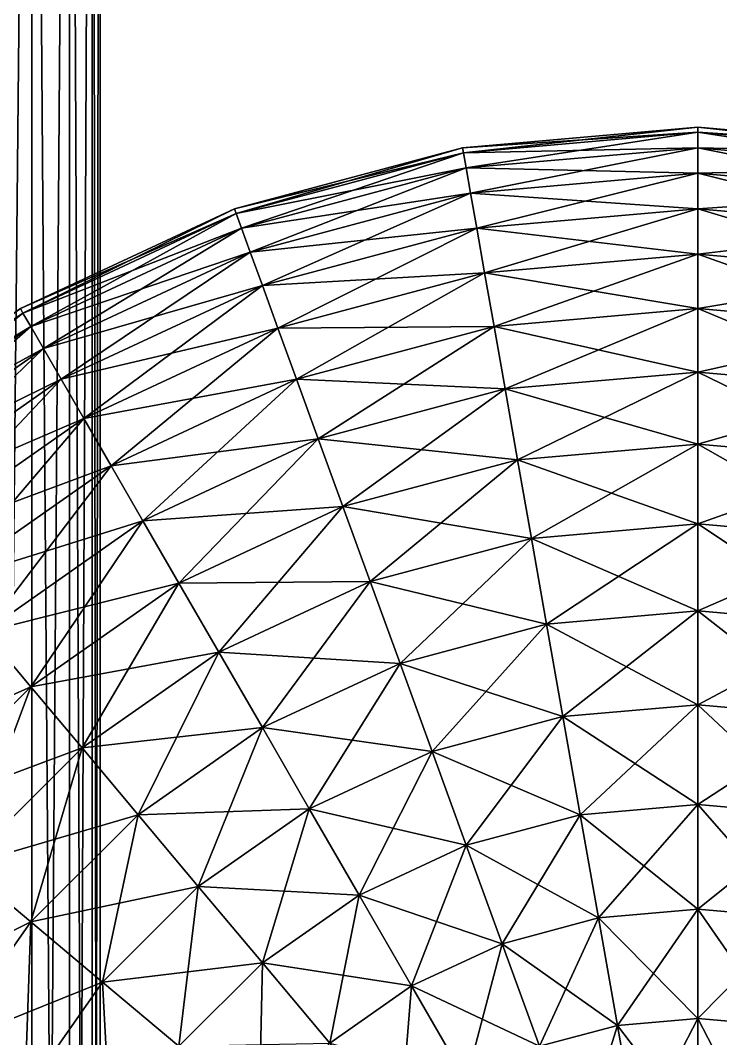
# Model space of a CAD drawing. Header units: metres. Extents: x -2 to 2, y -1.21 to 5.7.
# Drawn here: x -0.8375 to -0.6308, y 2.9678 to 3.2685 of the extents above; entities that cross this region are included whole.
import ezdxf

# ---------------------------------------------------------------- set-up
doc = ezdxf.new("R2010")
doc.units = ezdxf.units.M

msp = doc.modelspace()

# ---------------------------------------------------------------- linework, layer by layer
at = {"layer": 'Cylinder 13'}
for points in [[(-0.8341, 2.15278, 0.97473), (-0.84909, 3.65277, 0.95332), (-0.84909, 2.15278, 0.95331)], [(-0.8341, 2.15278, 0.97473), (-0.8341, 3.65277, 0.97473), (-0.84909, 3.65277, 0.95332)], [(-0.84909, 2.15278, 1.14615), (-0.8341, 3.65277, 1.12473), (-0.8341, 2.15278, 1.12473)], [(-0.84909, 2.15278, 1.14615), (-0.84909, 3.65277, 1.14615), (-0.8341, 3.65277, 1.12473)], [(-0.82305, 2.15278, 0.99843), (-0.8341, 3.65277, 0.97473), (-0.8341, 2.15278, 0.97473)], [(-0.82305, 2.15278, 0.99843), (-0.82305, 3.65277, 0.99843), (-0.8341, 3.65277, 0.97473)], [(-0.8341, 2.15278, 1.12473), (-0.82305, 3.65277, 1.10104), (-0.82305, 2.15278, 1.10104)], [(-0.8341, 2.15278, 1.12473), (-0.8341, 3.65277, 1.12473), (-0.82305, 3.65277, 1.10104)], [(-0.81628, 2.15278, 1.02369), (-0.82305, 3.65277, 0.99843), (-0.82305, 2.15278, 0.99843)], [(-0.81628, 2.15278, 1.02369), (-0.81628, 3.65277, 1.02369), (-0.82305, 3.65277, 0.99843)], [(-0.82305, 2.15278, 1.10104), (-0.81628, 3.65277, 1.07578), (-0.81628, 2.15278, 1.07578)], [(-0.82305, 2.15278, 1.10104), (-0.82305, 3.65277, 1.10104), (-0.81628, 3.65277, 1.07578)], [(-0.814, 2.15278, 1.04973), (-0.81628, 3.65277, 1.02369), (-0.81628, 2.15278, 1.02369)], [(-0.814, 2.15278, 1.04973), (-0.814, 3.65277, 1.04973), (-0.81628, 3.65277, 1.02369)], [(-0.81628, 2.15278, 1.07578), (-0.814, 3.65277, 1.04973), (-0.814, 2.15278, 1.04973)], [(-0.81628, 2.15278, 1.07578), (-0.81628, 3.65277, 1.07578), (-0.814, 3.65277, 1.04973)]]:
    msp.add_3dface(points, dxfattribs=at)
at = {"layer": 'Sphere'}
for points in [[(-0.7067, 3.22937, 0.03816), (-0.70696, 3.23087, 0.0033), (-0.6375, 3.23695, 0.0033)], [(-0.70696, 3.23087, 0.0033), (-0.6375, 3.23543, -0.03156), (-0.6375, 3.23695, 0.0033)], [(-0.7067, 3.22937, 0.03816), (-0.6375, 3.23695, 0.0033), (-0.6375, 3.23543, 0.03816)], [(-0.6375, 3.23543, 0.03816), (-0.6375, 3.23695, 0.0033), (-0.56805, 3.23087, 0.0033)], [(-0.6375, 3.23695, 0.0033), (-0.56831, 3.22937, -0.03156), (-0.56805, 3.23087, 0.0033)], [(-0.6375, 3.23695, 0.0033), (-0.6375, 3.23543, -0.03156), (-0.56831, 3.22937, -0.03156)], [(-0.70696, 3.23087, 0.0033), (-0.7067, 3.22937, -0.03156), (-0.6375, 3.23543, -0.03156)], [(-0.70591, 3.22489, 0.07276), (-0.7067, 3.22937, 0.03816), (-0.6375, 3.23543, 0.03816)], [(-0.7067, 3.22937, -0.03156), (-0.6375, 3.23087, -0.06616), (-0.6375, 3.23543, -0.03156)], [(-0.70591, 3.22489, 0.07276), (-0.6375, 3.23543, 0.03816), (-0.6375, 3.23087, 0.07276)], [(-0.6375, 3.23087, 0.07276), (-0.6375, 3.23543, 0.03816), (-0.56831, 3.22937, 0.03816)], [(-0.6375, 3.23543, 0.03816), (-0.56805, 3.23087, 0.0033), (-0.56831, 3.22937, 0.03816)], [(-0.6375, 3.23543, -0.03156), (-0.5691, 3.22489, -0.06616), (-0.56831, 3.22937, -0.03156)], [(-0.6375, 3.23543, -0.03156), (-0.6375, 3.23087, -0.06616), (-0.5691, 3.22489, -0.06616)], [(-0.77379, 3.2114, 0.03816), (-0.77431, 3.21283, 0.0033), (-0.70696, 3.23087, 0.0033)], [(-0.77431, 3.21283, 0.0033), (-0.7067, 3.22937, -0.03156), (-0.70696, 3.23087, 0.0033)], [(-0.77379, 3.2114, 0.03816), (-0.70696, 3.23087, 0.0033), (-0.7067, 3.22937, 0.03816)], [(-0.7067, 3.22937, -0.03156), (-0.70591, 3.22489, -0.06616), (-0.6375, 3.23087, -0.06616)], [(-0.7046, 3.21745, 0.10683), (-0.70591, 3.22489, 0.07276), (-0.6375, 3.23087, 0.07276)], [(-0.70591, 3.22489, -0.06616), (-0.6375, 3.22332, -0.10023), (-0.6375, 3.23087, -0.06616)], [(-0.7046, 3.21745, 0.10683), (-0.6375, 3.23087, 0.07276), (-0.6375, 3.22332, 0.10683)], [(-0.6375, 3.22332, 0.10683), (-0.6375, 3.23087, 0.07276), (-0.5691, 3.22489, 0.07276)], [(-0.6375, 3.23087, 0.07276), (-0.56831, 3.22937, 0.03816), (-0.5691, 3.22489, 0.07276)], [(-0.6375, 3.23087, -0.06616), (-0.57041, 3.21745, -0.10023), (-0.5691, 3.22489, -0.06616)], [(-0.6375, 3.23087, -0.06616), (-0.6375, 3.22332, -0.10023), (-0.57041, 3.21745, -0.10023)], [(-0.77431, 3.21283, 0.0033), (-0.77379, 3.2114, -0.03156), (-0.7067, 3.22937, -0.03156)], [(-0.77223, 3.20712, 0.07276), (-0.77379, 3.2114, 0.03816), (-0.7067, 3.22937, 0.03816)], [(-0.77379, 3.2114, -0.03156), (-0.70591, 3.22489, -0.06616), (-0.7067, 3.22937, -0.03156)], [(-0.77223, 3.20712, 0.07276), (-0.7067, 3.22937, 0.03816), (-0.70591, 3.22489, 0.07276)], [(-0.77379, 3.2114, -0.03156), (-0.77223, 3.20712, -0.06616), (-0.70591, 3.22489, -0.06616)], [(-0.76965, 3.20002, 0.10683), (-0.77223, 3.20712, 0.07276), (-0.70591, 3.22489, 0.07276)], [(-0.77223, 3.20712, -0.06616), (-0.7046, 3.21745, -0.10023), (-0.70591, 3.22489, -0.06616)], [(-0.76965, 3.20002, 0.10683), (-0.70591, 3.22489, 0.07276), (-0.7046, 3.21745, 0.10683)], [(-0.70591, 3.22489, -0.06616), (-0.7046, 3.21745, -0.10023), (-0.6375, 3.22332, -0.10023)], [(-0.6375, 3.22332, 0.10683), (-0.5691, 3.22489, 0.07276), (-0.57041, 3.21745, 0.10683)], [(-0.70278, 3.20712, 0.14011), (-0.7046, 3.21745, 0.10683), (-0.6375, 3.22332, 0.10683)], [(-0.7046, 3.21745, -0.10023), (-0.6375, 3.21283, -0.13351), (-0.6375, 3.22332, -0.10023)], [(-0.70278, 3.20712, 0.14011), (-0.6375, 3.22332, 0.10683), (-0.6375, 3.21283, 0.14011)], [(-0.6375, 3.21283, 0.14011), (-0.6375, 3.22332, 0.10683), (-0.57041, 3.21745, 0.10683)], [(-0.6375, 3.22332, -0.10023), (-0.57223, 3.20712, -0.13351), (-0.57041, 3.21745, -0.10023)], [(-0.6375, 3.22332, -0.10023), (-0.6375, 3.21283, -0.13351), (-0.57223, 3.20712, -0.13351)], [(-0.77223, 3.20712, -0.06616), (-0.76965, 3.20002, -0.10023), (-0.7046, 3.21745, -0.10023)], [(-0.76606, 3.19016, 0.14011), (-0.76965, 3.20002, 0.10683), (-0.7046, 3.21745, 0.10683)], [(-0.76965, 3.20002, -0.10023), (-0.70278, 3.20712, -0.13351), (-0.7046, 3.21745, -0.10023)], [(-0.76606, 3.19016, 0.14011), (-0.7046, 3.21745, 0.10683), (-0.70278, 3.20712, 0.14011)], [(-0.7046, 3.21745, -0.10023), (-0.70278, 3.20712, -0.13351), (-0.6375, 3.21283, -0.13351)], [(-0.6375, 3.21283, 0.14011), (-0.57041, 3.21745, 0.10683), (-0.57223, 3.20712, 0.14011)], [(-0.83674, 3.18204, 0.03816), (-0.8375, 3.18336, 0.0033), (-0.77431, 3.21283, 0.0033)], [(-0.8375, 3.18336, 0.0033), (-0.77379, 3.2114, -0.03156), (-0.77431, 3.21283, 0.0033)], [(-0.83674, 3.18204, 0.03816), (-0.77431, 3.21283, 0.0033), (-0.77379, 3.2114, 0.03816)], [(-0.70046, 3.19396, 0.17235), (-0.70278, 3.20712, 0.14011), (-0.6375, 3.21283, 0.14011)], [(-0.70278, 3.20712, -0.13351), (-0.6375, 3.19947, -0.16575), (-0.6375, 3.21283, -0.13351)], [(-0.70046, 3.19396, 0.17235), (-0.6375, 3.21283, 0.14011), (-0.6375, 3.19947, 0.17235)], [(-0.6375, 3.19947, 0.17235), (-0.6375, 3.21283, 0.14011), (-0.57223, 3.20712, 0.14011)], [(-0.6375, 3.21283, -0.13351), (-0.57455, 3.19396, -0.16575), (-0.57223, 3.20712, -0.13351)], [(-0.6375, 3.21283, -0.13351), (-0.6375, 3.19947, -0.16575), (-0.57455, 3.19396, -0.16575)], [(-0.8375, 3.18336, 0.0033), (-0.83674, 3.18204, -0.03156), (-0.77379, 3.2114, -0.03156)], [(-0.83447, 3.1781, 0.07276), (-0.83674, 3.18204, 0.03816), (-0.77379, 3.2114, 0.03816)], [(-0.83674, 3.18204, -0.03156), (-0.77223, 3.20712, -0.06616), (-0.77379, 3.2114, -0.03156)], [(-0.83447, 3.1781, 0.07276), (-0.77379, 3.2114, 0.03816), (-0.77223, 3.20712, 0.07276)], [(-0.83674, 3.18204, -0.03156), (-0.83447, 3.1781, -0.06616), (-0.77223, 3.20712, -0.06616)], [(-0.83069, 3.17156, 0.10683), (-0.83447, 3.1781, 0.07276), (-0.77223, 3.20712, 0.07276)], [(-0.83447, 3.1781, -0.06616), (-0.76965, 3.20002, -0.10023), (-0.77223, 3.20712, -0.06616)], [(-0.83069, 3.17156, 0.10683), (-0.77223, 3.20712, 0.07276), (-0.76965, 3.20002, 0.10683)], [(-0.76965, 3.20002, -0.10023), (-0.76606, 3.19016, -0.13351), (-0.70278, 3.20712, -0.13351)], [(-0.7615, 3.17761, 0.17235), (-0.76606, 3.19016, 0.14011), (-0.70278, 3.20712, 0.14011)], [(-0.76606, 3.19016, -0.13351), (-0.70046, 3.19396, -0.16575), (-0.70278, 3.20712, -0.13351)], [(-0.7615, 3.17761, 0.17235), (-0.70278, 3.20712, 0.14011), (-0.70046, 3.19396, 0.17235)], [(-0.70278, 3.20712, -0.13351), (-0.70046, 3.19396, -0.16575), (-0.6375, 3.19947, -0.16575)], [(-0.6375, 3.19947, 0.17235), (-0.57223, 3.20712, 0.14011), (-0.57455, 3.19396, 0.17235)], [(-0.83447, 3.1781, -0.06616), (-0.83069, 3.17156, -0.10023), (-0.76965, 3.20002, -0.10023)], [(-0.82544, 3.16247, 0.14011), (-0.83069, 3.17156, 0.10683), (-0.76965, 3.20002, 0.10683)], [(-0.83069, 3.17156, -0.10023), (-0.76606, 3.19016, -0.13351), (-0.76965, 3.20002, -0.10023)], [(-0.82544, 3.16247, 0.14011), (-0.76965, 3.20002, 0.10683), (-0.76606, 3.19016, 0.14011)], [(-0.69766, 3.1781, 0.2033), (-0.70046, 3.19396, 0.17235), (-0.6375, 3.19947, 0.17235)], [(-0.70046, 3.19396, -0.16575), (-0.6375, 3.18336, -0.1967), (-0.6375, 3.19947, -0.16575)], [(-0.69766, 3.1781, 0.2033), (-0.6375, 3.19947, 0.17235), (-0.6375, 3.18336, 0.2033)], [(-0.6375, 3.18336, 0.2033), (-0.6375, 3.19947, 0.17235), (-0.57455, 3.19396, 0.17235)], [(-0.6375, 3.19947, -0.16575), (-0.57735, 3.1781, -0.1967), (-0.57455, 3.19396, -0.16575)], [(-0.6375, 3.19947, -0.16575), (-0.6375, 3.18336, -0.1967), (-0.57735, 3.1781, -0.1967)], [(-0.76606, 3.19016, -0.13351), (-0.7615, 3.17761, -0.16575), (-0.70046, 3.19396, -0.16575)], [(-0.75598, 3.16247, 0.2033), (-0.7615, 3.17761, 0.17235), (-0.70046, 3.19396, 0.17235)], [(-0.7615, 3.17761, -0.16575), (-0.69766, 3.1781, -0.1967), (-0.70046, 3.19396, -0.16575)], [(-0.75598, 3.16247, 0.2033), (-0.70046, 3.19396, 0.17235), (-0.69766, 3.1781, 0.2033)], [(-0.70046, 3.19396, -0.16575), (-0.69766, 3.1781, -0.1967), (-0.6375, 3.18336, -0.1967)], [(-0.6375, 3.18336, 0.2033), (-0.57455, 3.19396, 0.17235), (-0.57735, 3.1781, 0.2033)], [(-0.83069, 3.17156, -0.10023), (-0.82544, 3.16247, -0.13351), (-0.76606, 3.19016, -0.13351)], [(-0.81877, 3.1509, 0.17235), (-0.82544, 3.16247, 0.14011), (-0.76606, 3.19016, 0.14011)], [(-0.82544, 3.16247, -0.13351), (-0.7615, 3.17761, -0.16575), (-0.76606, 3.19016, -0.13351)], [(-0.81877, 3.1509, 0.17235), (-0.76606, 3.19016, 0.14011), (-0.7615, 3.17761, 0.17235)], [(-0.89364, 3.1422, 0.03816), (-0.89462, 3.14337, 0.0033), (-0.8375, 3.18336, 0.0033)], [(-0.89462, 3.14337, 0.0033), (-0.83674, 3.18204, -0.03156), (-0.8375, 3.18336, 0.0033)], [(-0.89462, 3.14337, 0.0033), (-0.89364, 3.1422, -0.03156), (-0.83674, 3.18204, -0.03156)], [(-0.89364, 3.1422, 0.03816), (-0.8375, 3.18336, 0.0033), (-0.83674, 3.18204, 0.03816)], [(-0.89071, 3.13871, 0.07276), (-0.89364, 3.1422, 0.03816), (-0.83674, 3.18204, 0.03816)], [(-0.89364, 3.1422, -0.03156), (-0.83447, 3.1781, -0.06616), (-0.83674, 3.18204, -0.03156)], [(-0.89071, 3.13871, 0.07276), (-0.83674, 3.18204, 0.03816), (-0.83447, 3.1781, 0.07276)], [(-0.6944, 3.15963, 0.23273), (-0.69766, 3.1781, 0.2033), (-0.6375, 3.18336, 0.2033)], [(-0.69766, 3.1781, -0.1967), (-0.6375, 3.16461, -0.22613), (-0.6375, 3.18336, -0.1967)], [(-0.6944, 3.15963, 0.23273), (-0.6375, 3.18336, 0.2033), (-0.6375, 3.16461, 0.23273)], [(-0.6375, 3.16461, 0.23273), (-0.6375, 3.18336, 0.2033), (-0.57735, 3.1781, 0.2033)], [(-0.6375, 3.18336, -0.1967), (-0.58061, 3.15963, -0.22613), (-0.57735, 3.1781, -0.1967)], [(-0.6375, 3.18336, -0.1967), (-0.6375, 3.16461, -0.22613), (-0.58061, 3.15963, -0.22613)], [(-0.89364, 3.1422, -0.03156), (-0.89071, 3.13871, -0.06616), (-0.83447, 3.1781, -0.06616)], [(-0.88586, 3.13293, 0.10683), (-0.89071, 3.13871, 0.07276), (-0.83447, 3.1781, 0.07276)], [(-0.89071, 3.13871, -0.06616), (-0.83069, 3.17156, -0.10023), (-0.83447, 3.1781, -0.06616)], [(-0.88586, 3.13293, 0.10683), (-0.83447, 3.1781, 0.07276), (-0.83069, 3.17156, 0.10683)], [(-0.82544, 3.16247, -0.13351), (-0.81877, 3.1509, -0.16575), (-0.7615, 3.17761, -0.16575)], [(-0.81071, 3.13695, 0.2033), (-0.81877, 3.1509, 0.17235), (-0.7615, 3.17761, 0.17235)], [(-0.81877, 3.1509, -0.16575), (-0.75598, 3.16247, -0.1967), (-0.7615, 3.17761, -0.16575)], [(-0.81071, 3.13695, 0.2033), (-0.7615, 3.17761, 0.17235), (-0.75598, 3.16247, 0.2033)], [(-0.7615, 3.17761, -0.16575), (-0.75598, 3.16247, -0.1967), (-0.69766, 3.1781, -0.1967)], [(-0.74957, 3.14485, 0.23273), (-0.75598, 3.16247, 0.2033), (-0.69766, 3.1781, 0.2033)], [(-0.75598, 3.16247, -0.1967), (-0.6944, 3.15963, -0.22613), (-0.69766, 3.1781, -0.1967)], [(-0.74957, 3.14485, 0.23273), (-0.69766, 3.1781, 0.2033), (-0.6944, 3.15963, 0.23273)], [(-0.69766, 3.1781, -0.1967), (-0.6944, 3.15963, -0.22613), (-0.6375, 3.16461, -0.22613)], [(-0.6375, 3.16461, 0.23273), (-0.57735, 3.1781, 0.2033), (-0.58061, 3.15963, 0.23273)], [(-0.89071, 3.13871, -0.06616), (-0.88586, 3.13293, -0.10023), (-0.83069, 3.17156, -0.10023)], [(-0.87911, 3.12489, 0.14011), (-0.88586, 3.13293, 0.10683), (-0.83069, 3.17156, 0.10683)], [(-0.88586, 3.13293, -0.10023), (-0.82544, 3.16247, -0.13351), (-0.83069, 3.17156, -0.10023)], [(-0.87911, 3.12489, 0.14011), (-0.83069, 3.17156, 0.10683), (-0.82544, 3.16247, 0.14011)], [(-0.69071, 3.13871, 0.26042), (-0.6944, 3.15963, 0.23273), (-0.6375, 3.16461, 0.23273)], [(-0.6944, 3.15963, -0.22613), (-0.6375, 3.14337, -0.25382), (-0.6375, 3.16461, -0.22613)], [(-0.69071, 3.13871, 0.26042), (-0.6375, 3.16461, 0.23273), (-0.6375, 3.14337, 0.26042)], [(-0.6375, 3.14337, 0.26042), (-0.6375, 3.16461, 0.23273), (-0.58061, 3.15963, 0.23273)], [(-0.6375, 3.16461, -0.22613), (-0.5843, 3.13871, -0.25382), (-0.58061, 3.15963, -0.22613)], [(-0.6375, 3.16461, -0.22613), (-0.6375, 3.14337, -0.25382), (-0.5843, 3.13871, -0.25382)], [(-0.88586, 3.13293, -0.10023), (-0.87911, 3.12489, -0.13351), (-0.82544, 3.16247, -0.13351)], [(-0.87053, 3.11466, 0.17235), (-0.87911, 3.12489, 0.14011), (-0.82544, 3.16247, 0.14011)], [(-0.87911, 3.12489, -0.13351), (-0.81877, 3.1509, -0.16575), (-0.82544, 3.16247, -0.13351)], [(-0.87053, 3.11466, 0.17235), (-0.82544, 3.16247, 0.14011), (-0.81877, 3.1509, 0.17235)], [(-0.81877, 3.1509, -0.16575), (-0.81071, 3.13695, -0.1967), (-0.75598, 3.16247, -0.1967)], [(-0.80134, 3.12071, 0.23273), (-0.81071, 3.13695, 0.2033), (-0.75598, 3.16247, 0.2033)], [(-0.81071, 3.13695, -0.1967), (-0.74957, 3.14485, -0.22613), (-0.75598, 3.16247, -0.1967)], [(-0.80134, 3.12071, 0.23273), (-0.75598, 3.16247, 0.2033), (-0.74957, 3.14485, 0.23273)], [(-0.75598, 3.16247, -0.1967), (-0.74957, 3.14485, -0.22613), (-0.6944, 3.15963, -0.22613)], [(-0.74231, 3.12489, 0.26042), (-0.74957, 3.14485, 0.23273), (-0.6944, 3.15963, 0.23273)], [(-0.74957, 3.14485, -0.22613), (-0.69071, 3.13871, -0.25382), (-0.6944, 3.15963, -0.22613)], [(-0.74231, 3.12489, 0.26042), (-0.6944, 3.15963, 0.23273), (-0.69071, 3.13871, 0.26042)], [(-0.6944, 3.15963, -0.22613), (-0.69071, 3.13871, -0.25382), (-0.6375, 3.14337, -0.25382)], [(-0.6375, 3.14337, 0.26042), (-0.58061, 3.15963, 0.23273), (-0.5843, 3.13871, 0.26042)], [(-0.87911, 3.12489, -0.13351), (-0.87053, 3.11466, -0.16575), (-0.81877, 3.1509, -0.16575)], [(-0.86017, 3.10231, 0.2033), (-0.87053, 3.11466, 0.17235), (-0.81877, 3.1509, 0.17235)], [(-0.87053, 3.11466, -0.16575), (-0.81071, 3.13695, -0.1967), (-0.81877, 3.1509, -0.16575)], [(-0.86017, 3.10231, 0.2033), (-0.81877, 3.1509, 0.17235), (-0.81071, 3.13695, 0.2033)], [(-0.81071, 3.13695, -0.1967), (-0.80134, 3.12071, -0.22613), (-0.74957, 3.14485, -0.22613)], [(-0.79071, 3.10231, 0.26042), (-0.80134, 3.12071, 0.23273), (-0.74957, 3.14485, 0.23273)], [(-0.80134, 3.12071, -0.22613), (-0.74231, 3.12489, -0.25382), (-0.74957, 3.14485, -0.22613)], [(-0.79071, 3.10231, 0.26042), (-0.74957, 3.14485, 0.23273), (-0.74231, 3.12489, 0.26042)], [(-0.74957, 3.14485, -0.22613), (-0.74231, 3.12489, -0.25382), (-0.69071, 3.13871, -0.25382)], [(-0.68662, 3.11549, 0.28614), (-0.69071, 3.13871, 0.26042), (-0.6375, 3.14337, 0.26042)], [(-0.69071, 3.13871, -0.25382), (-0.6375, 3.11979, -0.27954), (-0.6375, 3.14337, -0.25382)], [(-0.68662, 3.11549, 0.28614), (-0.6375, 3.14337, 0.26042), (-0.6375, 3.11979, 0.28614)], [(-0.6375, 3.11979, 0.28614), (-0.6375, 3.14337, 0.26042), (-0.5843, 3.13871, 0.26042)], [(-0.6375, 3.14337, -0.25382), (-0.58839, 3.11549, -0.27954), (-0.5843, 3.13871, -0.25382)], [(-0.6375, 3.14337, -0.25382), (-0.6375, 3.11979, -0.27954), (-0.58839, 3.11549, -0.27954)], [(-0.87053, 3.11466, -0.16575), (-0.86017, 3.10231, -0.1967), (-0.81071, 3.13695, -0.1967)], [(-0.84812, 3.08795, 0.23273), (-0.86017, 3.10231, 0.2033), (-0.81071, 3.13695, 0.2033)], [(-0.86017, 3.10231, -0.1967), (-0.80134, 3.12071, -0.22613), (-0.81071, 3.13695, -0.1967)], [(-0.84812, 3.08795, 0.23273), (-0.81071, 3.13695, 0.2033), (-0.80134, 3.12071, 0.23273)], [(-0.73424, 3.10273, 0.28614), (-0.74231, 3.12489, 0.26042), (-0.69071, 3.13871, 0.26042)], [(-0.74231, 3.12489, -0.25382), (-0.68662, 3.11549, -0.27954), (-0.69071, 3.13871, -0.25382)], [(-0.73424, 3.10273, 0.28614), (-0.69071, 3.13871, 0.26042), (-0.68662, 3.11549, 0.28614)], [(-0.69071, 3.13871, -0.25382), (-0.68662, 3.11549, -0.27954), (-0.6375, 3.11979, -0.27954)], [(-0.6375, 3.11979, 0.28614), (-0.5843, 3.13871, 0.26042), (-0.58839, 3.11549, 0.28614)], [(-0.80134, 3.12071, -0.22613), (-0.79071, 3.10231, -0.25382), (-0.74231, 3.12489, -0.25382)], [(-0.77893, 3.0819, 0.28614), (-0.79071, 3.10231, 0.26042), (-0.74231, 3.12489, 0.26042)], [(-0.79071, 3.10231, -0.25382), (-0.73424, 3.10273, -0.27954), (-0.74231, 3.12489, -0.25382)], [(-0.77893, 3.0819, 0.28614), (-0.74231, 3.12489, 0.26042), (-0.73424, 3.10273, 0.28614)], [(-0.74231, 3.12489, -0.25382), (-0.73424, 3.10273, -0.27954), (-0.68662, 3.11549, -0.27954)], [(-0.86017, 3.10231, -0.1967), (-0.84812, 3.08795, -0.22613), (-0.80134, 3.12071, -0.22613)], [(-0.83447, 3.07168, 0.26042), (-0.84812, 3.08795, 0.23273), (-0.80134, 3.12071, 0.23273)], [(-0.84812, 3.08795, -0.22613), (-0.79071, 3.10231, -0.25382), (-0.80134, 3.12071, -0.22613)], [(-0.83447, 3.07168, 0.26042), (-0.80134, 3.12071, 0.23273), (-0.79071, 3.10231, 0.26042)], [(-0.68215, 3.09016, 0.30972), (-0.68662, 3.11549, 0.28614), (-0.6375, 3.11979, 0.28614)], [(-0.68662, 3.11549, -0.27954), (-0.6375, 3.09406, -0.30312), (-0.6375, 3.11979, -0.27954)], [(-0.68215, 3.09016, 0.30972), (-0.6375, 3.11979, 0.28614), (-0.6375, 3.09406, 0.30972)], [(-0.6375, 3.09406, 0.30972), (-0.6375, 3.11979, 0.28614), (-0.58839, 3.11549, 0.28614)], [(-0.6375, 3.11979, -0.27954), (-0.59286, 3.09016, -0.30312), (-0.58839, 3.11549, -0.27954)], [(-0.6375, 3.11979, -0.27954), (-0.6375, 3.09406, -0.30312), (-0.59286, 3.09016, -0.30312)], [(-0.72544, 3.07856, 0.30972), (-0.73424, 3.10273, 0.28614), (-0.68662, 3.11549, 0.28614)], [(-0.73424, 3.10273, -0.27954), (-0.68215, 3.09016, -0.30312), (-0.68662, 3.11549, -0.27954)], [(-0.72544, 3.07856, 0.30972), (-0.68662, 3.11549, 0.28614), (-0.68215, 3.09016, 0.30972)], [(-0.68662, 3.11549, -0.27954), (-0.68215, 3.09016, -0.30312), (-0.6375, 3.09406, -0.30312)], [(-0.6375, 3.09406, 0.30972), (-0.58839, 3.11549, 0.28614), (-0.59286, 3.09016, 0.30972)], [(-0.84812, 3.08795, -0.22613), (-0.83447, 3.07168, -0.25382), (-0.79071, 3.10231, -0.25382)], [(-0.81931, 3.05362, 0.28614), (-0.83447, 3.07168, 0.26042), (-0.79071, 3.10231, 0.26042)], [(-0.83447, 3.07168, -0.25382), (-0.77893, 3.0819, -0.27954), (-0.79071, 3.10231, -0.25382)], [(-0.81931, 3.05362, 0.28614), (-0.79071, 3.10231, 0.26042), (-0.77893, 3.0819, 0.28614)], [(-0.79071, 3.10231, -0.25382), (-0.77893, 3.0819, -0.27954), (-0.73424, 3.10273, -0.27954)], [(-0.76606, 3.05962, 0.30972), (-0.77893, 3.0819, 0.28614), (-0.73424, 3.10273, 0.28614)], [(-0.77893, 3.0819, -0.27954), (-0.72544, 3.07856, -0.30312), (-0.73424, 3.10273, -0.27954)], [(-0.76606, 3.05962, 0.30972), (-0.73424, 3.10273, 0.28614), (-0.72544, 3.07856, 0.30972)], [(-0.73424, 3.10273, -0.27954), (-0.72544, 3.07856, -0.30312), (-0.68215, 3.09016, -0.30312)], [(-0.67735, 3.06289, 0.33096), (-0.68215, 3.09016, 0.30972), (-0.6375, 3.09406, 0.30972)], [(-0.68215, 3.09016, -0.30312), (-0.6375, 3.06638, -0.32436), (-0.6375, 3.09406, -0.30312)], [(-0.67735, 3.06289, 0.33096), (-0.6375, 3.09406, 0.30972), (-0.6375, 3.06638, 0.33096)], [(-0.6375, 3.06638, 0.33096), (-0.6375, 3.09406, 0.30972), (-0.59286, 3.09016, 0.30972)], [(-0.6375, 3.09406, -0.30312), (-0.59766, 3.06289, -0.32436), (-0.59286, 3.09016, -0.30312)], [(-0.6375, 3.09406, -0.30312), (-0.6375, 3.06638, -0.32436), (-0.59766, 3.06289, -0.32436)], [(-0.71597, 3.05254, 0.33096), (-0.72544, 3.07856, 0.30972), (-0.68215, 3.09016, 0.30972)], [(-0.72544, 3.07856, -0.30312), (-0.67735, 3.06289, -0.32436), (-0.68215, 3.09016, -0.30312)], [(-0.71597, 3.05254, 0.33096), (-0.68215, 3.09016, 0.30972), (-0.67735, 3.06289, 0.33096)], [(-0.68215, 3.09016, -0.30312), (-0.67735, 3.06289, -0.32436), (-0.6375, 3.06638, -0.32436)], [(-0.6375, 3.06638, 0.33096), (-0.59286, 3.09016, 0.30972), (-0.59766, 3.06289, 0.33096)], [(-0.88851, 3.04756, -0.22613), (-0.83447, 3.07168, -0.25382), (-0.84812, 3.08795, -0.22613)], [(-0.87223, 3.03391, 0.26042), (-0.84812, 3.08795, 0.23273), (-0.83447, 3.07168, 0.26042)], [(-0.83447, 3.07168, -0.25382), (-0.81931, 3.05362, -0.27954), (-0.77893, 3.0819, -0.27954)], [(-0.80278, 3.03391, 0.30972), (-0.81931, 3.05362, 0.28614), (-0.77893, 3.0819, 0.28614)], [(-0.81931, 3.05362, -0.27954), (-0.76606, 3.05962, -0.30312), (-0.77893, 3.0819, -0.27954)], [(-0.80278, 3.03391, 0.30972), (-0.77893, 3.0819, 0.28614), (-0.76606, 3.05962, 0.30972)], [(-0.77893, 3.0819, -0.27954), (-0.76606, 3.05962, -0.30312), (-0.72544, 3.07856, -0.30312)], [(-0.75222, 3.03564, 0.33096), (-0.76606, 3.05962, 0.30972), (-0.72544, 3.07856, 0.30972)], [(-0.76606, 3.05962, -0.30312), (-0.71597, 3.05254, -0.32436), (-0.72544, 3.07856, -0.30312)], [(-0.75222, 3.03564, 0.33096), (-0.72544, 3.07856, 0.30972), (-0.71597, 3.05254, 0.33096)], [(-0.72544, 3.07856, -0.30312), (-0.71597, 3.05254, -0.32436), (-0.67735, 3.06289, -0.32436)], [(-0.88851, 3.04756, -0.22613), (-0.87223, 3.03391, -0.25382), (-0.83447, 3.07168, -0.25382)], [(-0.85418, 3.01876, 0.28614), (-0.87223, 3.03391, 0.26042), (-0.83447, 3.07168, 0.26042)], [(-0.87223, 3.03391, -0.25382), (-0.81931, 3.05362, -0.27954), (-0.83447, 3.07168, -0.25382)], [(-0.85418, 3.01876, 0.28614), (-0.83447, 3.07168, 0.26042), (-0.81931, 3.05362, 0.28614)], [(-0.67223, 3.03391, 0.34971), (-0.67735, 3.06289, 0.33096), (-0.6375, 3.06638, 0.33096)], [(-0.67735, 3.06289, -0.32436), (-0.6375, 3.03695, -0.34311), (-0.6375, 3.06638, -0.32436)], [(-0.67223, 3.03391, 0.34971), (-0.6375, 3.06638, 0.33096), (-0.6375, 3.03695, 0.34971)], [(-0.6375, 3.03695, 0.34971), (-0.6375, 3.06638, 0.33096), (-0.59766, 3.06289, 0.33096)], [(-0.6375, 3.06638, -0.32436), (-0.60278, 3.03391, -0.34311), (-0.59766, 3.06289, -0.32436)], [(-0.6375, 3.06638, -0.32436), (-0.6375, 3.03695, -0.34311), (-0.60278, 3.03391, -0.34311)], [(-0.70591, 3.02489, 0.34971), (-0.71597, 3.05254, 0.33096), (-0.67735, 3.06289, 0.33096)], [(-0.71597, 3.05254, -0.32436), (-0.67223, 3.03391, -0.34311), (-0.67735, 3.06289, -0.32436)], [(-0.70591, 3.02489, 0.34971), (-0.67735, 3.06289, 0.33096), (-0.67223, 3.03391, 0.34971)], [(-0.67735, 3.06289, -0.32436), (-0.67223, 3.03391, -0.34311), (-0.6375, 3.03695, -0.34311)], [(-0.6375, 3.03695, 0.34971), (-0.59766, 3.06289, 0.33096), (-0.60278, 3.03391, 0.34971)], [(-0.81931, 3.05362, -0.27954), (-0.80278, 3.03391, -0.30312), (-0.76606, 3.05962, -0.30312)], [(-0.78498, 3.0127, 0.33096), (-0.80278, 3.03391, 0.30972), (-0.76606, 3.05962, 0.30972)], [(-0.80278, 3.03391, -0.30312), (-0.75222, 3.03564, -0.32436), (-0.76606, 3.05962, -0.30312)], [(-0.78498, 3.0127, 0.33096), (-0.76606, 3.05962, 0.30972), (-0.75222, 3.03564, 0.33096)], [(-0.76606, 3.05962, -0.30312), (-0.75222, 3.03564, -0.32436), (-0.71597, 3.05254, -0.32436)], [(-0.87223, 3.03391, -0.25382), (-0.85418, 3.01876, -0.27954), (-0.81931, 3.05362, -0.27954)], [(-0.83447, 3.00222, 0.30972), (-0.85418, 3.01876, 0.28614), (-0.81931, 3.05362, 0.28614)], [(-0.85418, 3.01876, -0.27954), (-0.80278, 3.03391, -0.30312), (-0.81931, 3.05362, -0.27954)], [(-0.83447, 3.00222, 0.30972), (-0.81931, 3.05362, 0.28614), (-0.80278, 3.03391, 0.30972)], [(-0.73751, 3.01015, 0.34971), (-0.75222, 3.03564, 0.33096), (-0.71597, 3.05254, 0.33096)], [(-0.75222, 3.03564, -0.32436), (-0.70591, 3.02489, -0.34311), (-0.71597, 3.05254, -0.32436)], [(-0.73751, 3.01015, 0.34971), (-0.71597, 3.05254, 0.33096), (-0.70591, 3.02489, 0.34971)], [(-0.71597, 3.05254, -0.32436), (-0.70591, 3.02489, -0.34311), (-0.67223, 3.03391, -0.34311)], [(-0.80278, 3.03391, -0.30312), (-0.78498, 3.0127, -0.32436), (-0.75222, 3.03564, -0.32436)], [(-0.76606, 2.99016, 0.34971), (-0.78498, 3.0127, 0.33096), (-0.75222, 3.03564, 0.33096)], [(-0.78498, 3.0127, -0.32436), (-0.7375, 3.01015, -0.34311), (-0.75222, 3.03564, -0.32436)], [(-0.76606, 2.99016, 0.34971), (-0.75222, 3.03564, 0.33096), (-0.73751, 3.01015, 0.34971)], [(-0.75222, 3.03564, -0.32436), (-0.7375, 3.01015, -0.34311), (-0.70591, 3.02489, -0.34311)], [(-0.66686, 3.00343, 0.36582), (-0.67223, 3.03391, 0.34971), (-0.6375, 3.03695, 0.34971)], [(-0.67223, 3.03391, -0.34311), (-0.6375, 3.006, -0.35922), (-0.6375, 3.03695, -0.34311)], [(-0.66686, 3.00343, 0.36582), (-0.6375, 3.03695, 0.34971), (-0.6375, 3.006, 0.36582)], [(-0.6375, 3.006, 0.36582), (-0.6375, 3.03695, 0.34971), (-0.60278, 3.03391, 0.34971)], [(-0.6375, 3.03695, -0.34311), (-0.60815, 3.00343, -0.35922), (-0.60278, 3.03391, -0.34311)], [(-0.6375, 3.03695, -0.34311), (-0.6375, 3.006, -0.35922), (-0.60815, 3.00343, -0.35922)], [(-0.85418, 3.01876, -0.27954), (-0.83447, 3.00222, -0.30312), (-0.80278, 3.03391, -0.30312)], [(-0.81326, 2.98442, 0.33096), (-0.83447, 3.00222, 0.30972), (-0.80278, 3.03391, 0.30972)], [(-0.83447, 3.00222, -0.30312), (-0.78498, 3.0127, -0.32436), (-0.80278, 3.03391, -0.30312)], [(-0.81326, 2.98442, 0.33096), (-0.80278, 3.03391, 0.30972), (-0.78498, 3.0127, 0.33096)], [(-0.69532, 2.9958, 0.36582), (-0.70591, 3.02489, 0.34971), (-0.67223, 3.03391, 0.34971)], [(-0.70591, 3.02489, -0.34311), (-0.66686, 3.00343, -0.35922), (-0.67223, 3.03391, -0.34311)], [(-0.69532, 2.9958, 0.36582), (-0.67223, 3.03391, 0.34971), (-0.66686, 3.00343, 0.36582)], [(-0.67223, 3.03391, -0.34311), (-0.66686, 3.00343, -0.35922), (-0.6375, 3.006, -0.35922)], [(-0.6375, 3.006, 0.36582), (-0.60278, 3.03391, 0.34971), (-0.60815, 3.00343, 0.36582)], [(-0.72203, 2.98335, 0.36582), (-0.73751, 3.01015, 0.34971), (-0.70591, 3.02489, 0.34971)], [(-0.7375, 3.01015, -0.34311), (-0.69532, 2.9958, -0.35922), (-0.70591, 3.02489, -0.34311)], [(-0.72203, 2.98335, 0.36582), (-0.70591, 3.02489, 0.34971), (-0.69532, 2.9958, 0.36582)], [(-0.70591, 3.02489, -0.34311), (-0.69532, 2.9958, -0.35922), (-0.66686, 3.00343, -0.35922)], [(-0.88245, 2.97837, -0.27954), (-0.83447, 3.00222, -0.30312), (-0.85418, 3.01876, -0.27954)], [(-0.86017, 2.96551, 0.30972), (-0.85418, 3.01876, 0.28614), (-0.83447, 3.00222, 0.30972)], [(-0.83447, 3.00222, -0.30312), (-0.81326, 2.98442, -0.32436), (-0.78498, 3.0127, -0.32436)], [(-0.79071, 2.96551, 0.34971), (-0.81326, 2.98442, 0.33096), (-0.78498, 3.0127, 0.33096)], [(-0.81326, 2.98442, -0.32436), (-0.76606, 2.99016, -0.34311), (-0.78498, 3.0127, -0.32436)], [(-0.79071, 2.96551, 0.34971), (-0.78498, 3.0127, 0.33096), (-0.76606, 2.99016, 0.34971)], [(-0.78498, 3.0127, -0.32436), (-0.76606, 2.99016, -0.34311), (-0.7375, 3.01015, -0.34311)], [(-0.74617, 2.96645, 0.36582), (-0.76606, 2.99016, 0.34971), (-0.73751, 3.01015, 0.34971)], [(-0.76606, 2.99016, -0.34311), (-0.72203, 2.98335, -0.35922), (-0.7375, 3.01015, -0.34311)], [(-0.74617, 2.96645, 0.36582), (-0.73751, 3.01015, 0.34971), (-0.72203, 2.98335, 0.36582)], [(-0.7375, 3.01015, -0.34311), (-0.72203, 2.98335, -0.35922), (-0.69532, 2.9958, -0.35922)], [(-0.66126, 2.97168, 0.37918), (-0.66686, 3.00343, 0.36582), (-0.6375, 3.006, 0.36582)], [(-0.66686, 3.00343, -0.35922), (-0.6375, 2.97376, -0.37258), (-0.6375, 3.006, -0.35922)], [(-0.66126, 2.97168, 0.37918), (-0.6375, 3.006, 0.36582), (-0.6375, 2.97376, 0.37918)], [(-0.6375, 2.97376, 0.37918), (-0.6375, 3.006, 0.36582), (-0.60815, 3.00343, 0.36582)], [(-0.6375, 3.006, -0.35922), (-0.61375, 2.97168, -0.37258), (-0.60815, 3.00343, -0.35922)], [(-0.6375, 3.006, -0.35922), (-0.6375, 2.97376, -0.37258), (-0.61375, 2.97168, -0.37258)], [(-0.88245, 2.97837, -0.27954), (-0.86017, 2.96551, -0.30312), (-0.83447, 3.00222, -0.30312)], [(-0.8362, 2.95166, 0.33096), (-0.86017, 2.96551, 0.30972), (-0.83447, 3.00222, 0.30972)], [(-0.86017, 2.96551, -0.30312), (-0.81326, 2.98442, -0.32436), (-0.83447, 3.00222, -0.30312)], [(-0.8362, 2.95166, 0.33096), (-0.83447, 3.00222, 0.30972), (-0.81326, 2.98442, 0.33096)], [(-0.6843, 2.96551, 0.37918), (-0.69532, 2.9958, 0.36582), (-0.66686, 3.00343, 0.36582)], [(-0.69532, 2.9958, -0.35922), (-0.66126, 2.97168, -0.37258), (-0.66686, 3.00343, -0.35922)], [(-0.6843, 2.96551, 0.37918), (-0.66686, 3.00343, 0.36582), (-0.66126, 2.97168, 0.37918)], [(-0.66686, 3.00343, -0.35922), (-0.66126, 2.97168, -0.37258), (-0.6375, 2.97376, -0.37258)], [(-0.6375, 2.97376, 0.37918), (-0.60815, 3.00343, 0.36582), (-0.61375, 2.97168, 0.37918)], [(-0.70591, 2.95543, 0.37918), (-0.72203, 2.98335, 0.36582), (-0.69532, 2.9958, 0.36582)], [(-0.72203, 2.98335, -0.35922), (-0.6843, 2.96551, -0.37258), (-0.69532, 2.9958, -0.35922)], [(-0.70591, 2.95543, 0.37918), (-0.69532, 2.9958, 0.36582), (-0.6843, 2.96551, 0.37918)], [(-0.69532, 2.9958, -0.35922), (-0.6843, 2.96551, -0.37258), (-0.66126, 2.97168, -0.37258)], [(-0.81326, 2.98442, -0.32436), (-0.79071, 2.96551, -0.34311), (-0.76606, 2.99016, -0.34311)], [(-0.767, 2.94561, 0.36582), (-0.79071, 2.96551, 0.34971), (-0.76606, 2.99016, 0.34971)], [(-0.79071, 2.96551, -0.34311), (-0.74617, 2.96645, -0.35922), (-0.76606, 2.99016, -0.34311)], [(-0.767, 2.94561, 0.36582), (-0.76606, 2.99016, 0.34971), (-0.74617, 2.96645, 0.36582)], [(-0.76606, 2.99016, -0.34311), (-0.74617, 2.96645, -0.35922), (-0.72203, 2.98335, -0.35922)], [(-0.86017, 2.96551, -0.30312), (-0.8362, 2.95166, -0.32436), (-0.81326, 2.98442, -0.32436)], [(-0.81071, 2.93695, 0.34971), (-0.8362, 2.95166, 0.33096), (-0.81326, 2.98442, 0.33096)], [(-0.8362, 2.95166, -0.32436), (-0.79071, 2.96551, -0.34311), (-0.81326, 2.98442, -0.32436)], [(-0.81071, 2.93695, 0.34971), (-0.81326, 2.98442, 0.33096), (-0.79071, 2.96551, 0.34971)], [(-0.72544, 2.94175, 0.37918), (-0.74617, 2.96645, 0.36582), (-0.72203, 2.98335, 0.36582)], [(-0.74617, 2.96645, -0.35922), (-0.70591, 2.95543, -0.37258), (-0.72203, 2.98335, -0.35922)], [(-0.72544, 2.94175, 0.37918), (-0.72203, 2.98335, 0.36582), (-0.70591, 2.95543, 0.37918)], [(-0.72203, 2.98335, -0.35922), (-0.70591, 2.95543, -0.37258), (-0.6843, 2.96551, -0.37258)], [(-0.67291, 2.93423, 0.38967), (-0.6843, 2.96551, 0.37918), (-0.66126, 2.97168, 0.37918)], [(-0.6843, 2.96551, -0.37258), (-0.65548, 2.9389, -0.38307), (-0.66126, 2.97168, -0.37258)], [(-0.67291, 2.93423, 0.38967), (-0.66126, 2.97168, 0.37918), (-0.65548, 2.9389, 0.38967)], [(-0.65548, 2.9389, 0.38967), (-0.66126, 2.97168, 0.37918), (-0.6375, 2.97376, 0.37918)], [(-0.66126, 2.97168, -0.37258), (-0.6375, 2.94048, -0.38307), (-0.6375, 2.97376, -0.37258)], [(-0.66126, 2.97168, -0.37258), (-0.65548, 2.9389, -0.38307), (-0.6375, 2.94048, -0.38307)], [(-0.65548, 2.9389, 0.38967), (-0.6375, 2.97376, 0.37918), (-0.6375, 2.94048, 0.38967)], [(-0.6375, 2.94048, 0.38967), (-0.6375, 2.97376, 0.37918), (-0.61375, 2.97168, 0.37918)], [(-0.6375, 2.97376, -0.37258), (-0.61953, 2.9389, -0.38307), (-0.61375, 2.97168, -0.37258)], [(-0.6375, 2.97376, -0.37258), (-0.6375, 2.94048, -0.38307), (-0.61953, 2.9389, -0.38307)], [(-0.6375, 2.94048, 0.38967), (-0.61375, 2.97168, 0.37918), (-0.61953, 2.9389, 0.38967)]]:
    msp.add_3dface(points, dxfattribs=at)

doc.saveas('drawing.dxf')
